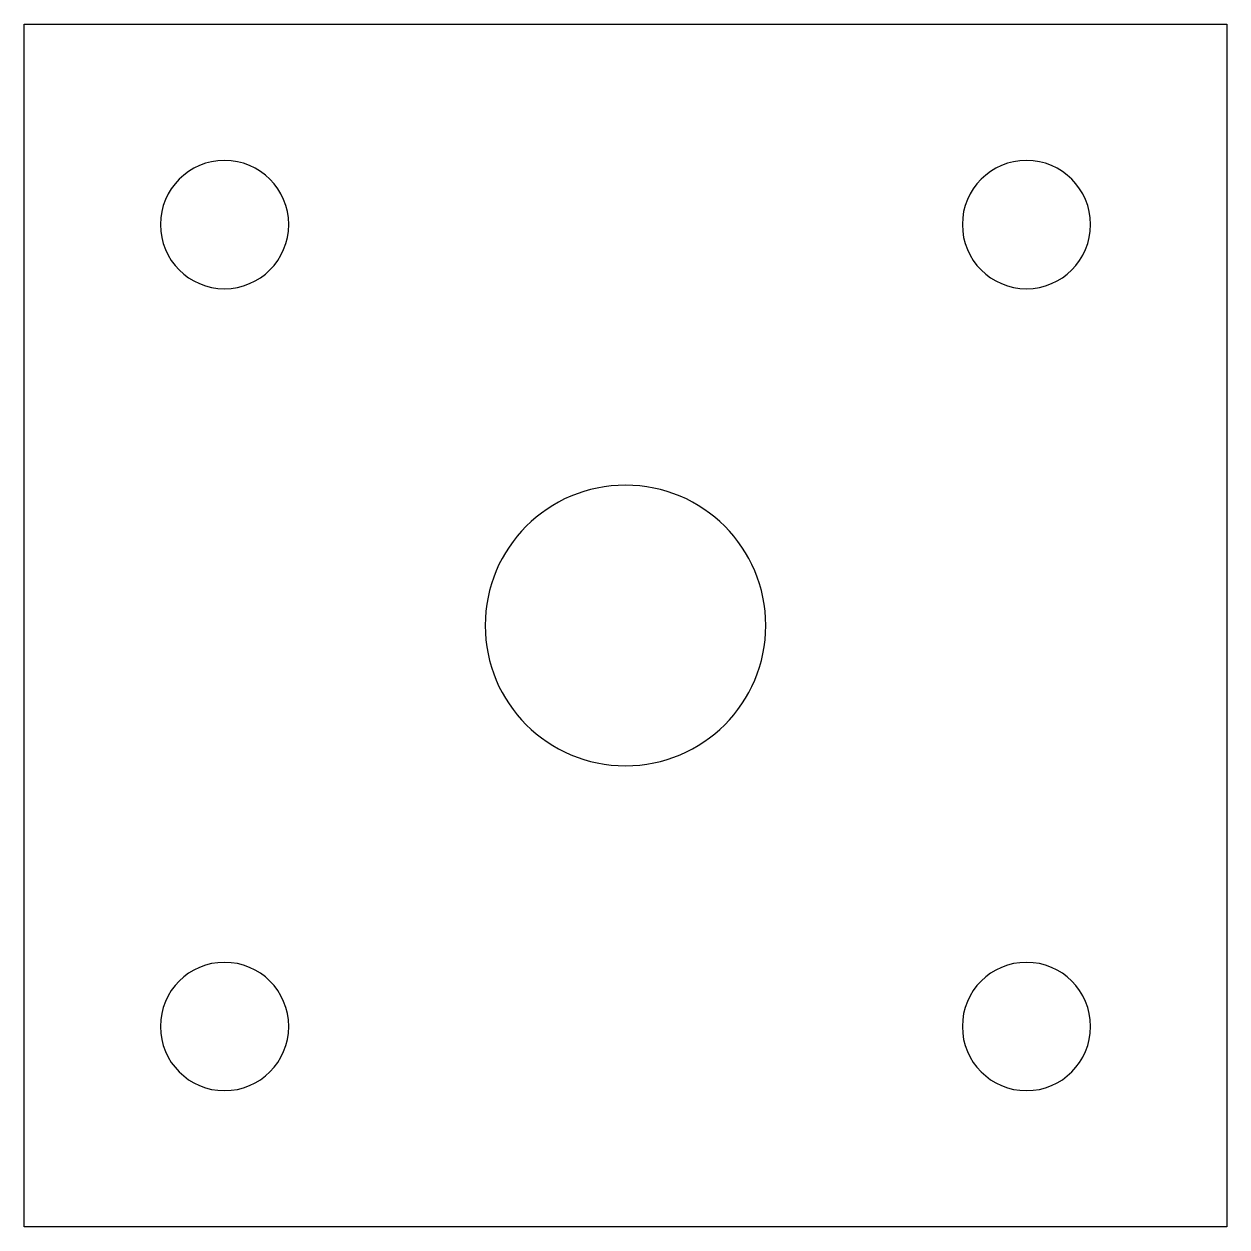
# Model space of a CAD drawing. Header units: millimetres. Extents: x 0.1 to 30.1, y 0.3 to 30.3.
import ezdxf

# ---------------------------------------------------------------- set-up
doc = ezdxf.new("R2010")
doc.units = ezdxf.units.MM
doc.layers.get('0').update_dxf_attribs({"linetype": 'CONTINUOUS'})

msp = doc.modelspace()

# ---------------------------------------------------------------- linework, layer by layer
at = {"color": 3, "linetype": 'CONTINUOUS'}
for p, q in [((0.088, 30.251), (30.088, 30.251)), ((0.088, 0.251), (0.088, 30.251)), ((30.088, 30.251), (30.088, 0.251)), ((30.088, 0.251), (0.088, 0.251))]:
    msp.add_line(p, q, dxfattribs=at)
at = {"color": 1, "linetype": 'CONTINUOUS'}
for p, q in [((6.688, 25.251), (6.688, 25.251)), ((26.688, 25.251), (26.688, 25.251)), ((18.588, 15.251), (18.588, 15.251)), ((6.688, 5.25), (6.688, 5.25)), ((26.688, 5.25), (26.688, 5.25))]:
    msp.add_line(p, q, dxfattribs=at)
for points in [[(5.088, 26.851), (4.204, 26.851), (3.488, 26.134), (3.488, 25.251)], [(6.688, 25.251), (6.688, 26.134), (5.972, 26.851), (5.088, 26.851)], [(25.089, 26.851), (24.204, 26.851), (23.489, 26.134), (23.489, 25.251)], [(26.688, 25.251), (26.688, 26.134), (25.972, 26.851), (25.089, 26.851)], [(3.488, 25.251), (3.488, 24.366), (4.204, 23.651), (5.088, 23.651)], [(5.088, 23.651), (5.972, 23.651), (6.688, 24.366), (6.688, 25.251)], [(23.489, 25.251), (23.489, 24.366), (24.204, 23.651), (25.089, 23.651)], [(25.089, 23.651), (25.972, 23.651), (26.688, 24.366), (26.688, 25.251)], [(15.088, 18.751), (13.155, 18.751), (11.588, 17.184), (11.588, 15.251)], [(18.588, 15.251), (18.588, 17.184), (17.021, 18.751), (15.088, 18.751)], [(11.588, 15.251), (11.588, 13.317), (13.155, 11.751), (15.088, 11.751)], [(15.088, 11.751), (17.021, 11.751), (18.588, 13.317), (18.588, 15.251)], [(5.088, 6.85), (4.204, 6.85), (3.488, 6.135), (3.488, 5.25)], [(6.688, 5.25), (6.688, 6.135), (5.972, 6.85), (5.088, 6.85)], [(25.089, 6.85), (24.204, 6.85), (23.489, 6.135), (23.489, 5.25)], [(26.688, 5.25), (26.688, 6.135), (25.972, 6.85), (25.089, 6.85)], [(3.488, 5.25), (3.488, 4.367), (4.204, 3.65), (5.088, 3.65)], [(5.088, 3.65), (5.972, 3.65), (6.688, 4.367), (6.688, 5.25)], [(23.489, 5.25), (23.489, 4.367), (24.204, 3.65), (25.089, 3.65)], [(25.089, 3.65), (25.972, 3.65), (26.688, 4.367), (26.688, 5.25)]]:
    msp.add_open_spline(points, degree=3, dxfattribs=at)

doc.saveas('drawing.dxf')
